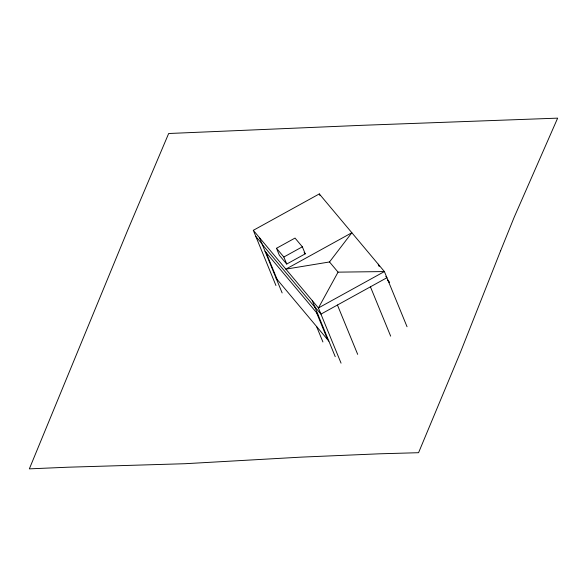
<?xml version="1.0" encoding="UTF-8"?>
<svg xmlns="http://www.w3.org/2000/svg" width="587" height="587" viewBox="0 0 587 587"><rect width="100%" height="100%" fill="white"/><g stroke="black" fill="none" stroke-linecap="round" stroke-linejoin="round"><path stroke-width="0.88" d="M407.04 326.746L384.404 271.561L338.053 272.148L318.418 307.962L341.054 363.155M329.512 261.963L351.855 232.738L285.862 269.147L329.512 261.963L338.053 272.148M253.313 230.324L319.299 193.923L384.404 271.561L318.418 307.962L253.313 230.324L275.949 285.517M276.506 248.286L295.026 238.073L302.349 246.804L305.233 253.841L286.72 264.055L279.39 255.316L276.506 248.286L283.837 257.025L286.72 264.055M283.837 257.025L302.349 246.804M385.806 276.382L386.928 277.717L320.942 314.126L314.771 306.766M387.625 280.293L389.342 282.34A43.247 6.508 61.1 0 0 387.559 279.61M304.11 252.491L305.233 253.841M255.837 236.488L262.007 243.847M262.257 244.449L315.021 307.368M265.031 251.214L317.794 314.133M276.125 278.26L328.889 341.186M378.233 264.201L379.18 266.513M370.434 286.823L390.663 336.153M319.299 193.923L319.93 195.464M337.437 305.027L357.674 354.357M312.247 300.603L335.236 356.669M316.525 312.614L327.619 339.668M316.562 326.482L322.916 341.972M266.028 252.403L277.123 279.456M259.483 237.684L282.142 292.935M500.63 250.73L460.413 352.383L418.568 452.702L379.385 453.81L301.615 457.112L185.022 463.715L68.253 467.201L29.35 468.859L127.511 230.618L168.667 133.506L361.746 125.325L557.65 118.141L514.19 217.227L500.63 250.73"/></g></svg>
